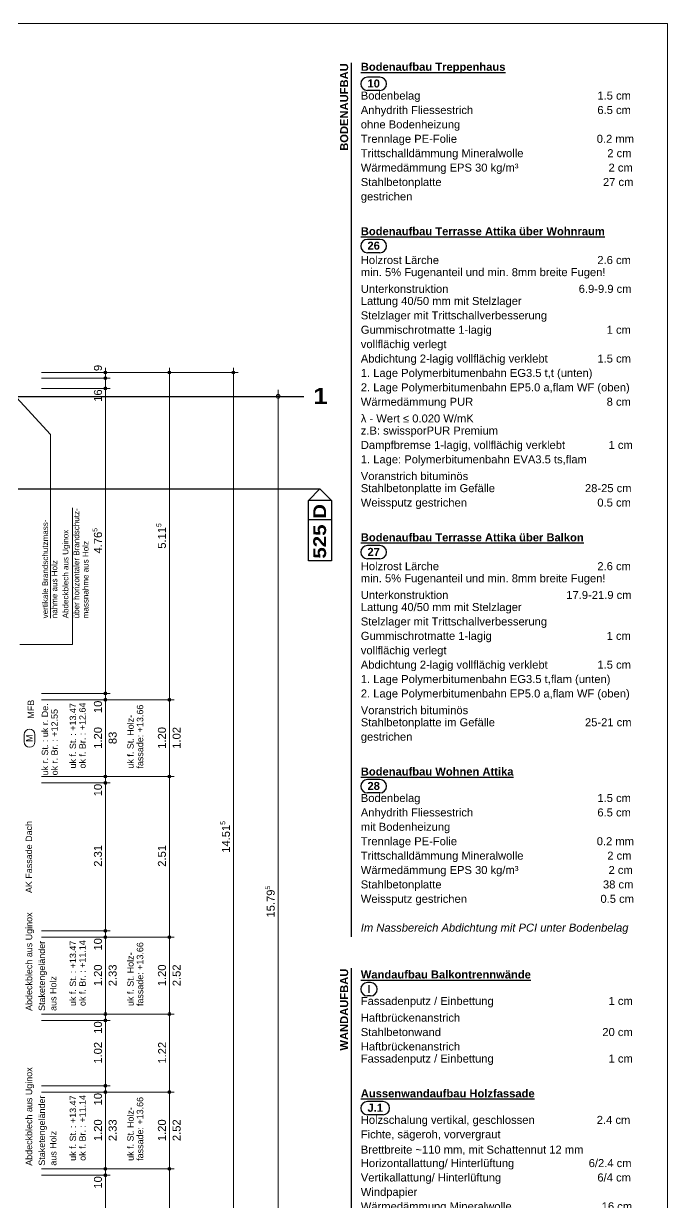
# Model space of a CAD drawing. Header units: metres. Extents: x 0.003 to 0.843, y 0.003 to 0.597.
# Drawn here: x 0.6418 to 0.843, y 0.2286 to 0.597 of the extents above; entities that cross this region are included whole.
import ezdxf

# ---------------------------------------------------------------- set-up
doc = ezdxf.new("R2010")
doc.units = ezdxf.units.M
for name, pattern in [('AUSGEZOGEN', [0]), ('LINIE_23', [0.0079, 0.004, -0.0013, 0, -0.0013, 0, -0.0013]), ('RAND', [44.45, 12.7, -6.35, 12.7, -6.35, 0, -6.35]), ('STRICHPUNKT', [25.4, 12.7, -6.35, 0, -6.35])]:
    doc.linetypes.add(name, pattern=pattern)
for name, color, linetype, lineweight in [('Bauachsen grob', 7, 'RAND', 13), ('Elektro Text', 2, 'AUSGEZOGEN', 18), ('Plankopf', 7, 'AUSGEZOGEN', 13), ('Schnittbegrenzung', 7, 'AUSGEZOGEN', 13), ('Text Koten', 7, 'AUSGEZOGEN', 25), ('Text Werkplan Ausfuehrung', 7, 'AUSGEZOGEN', 25), ('Vorprojektmasse', 7, 'AUSGEZOGEN', 13), ('Werkplan- Ausfuehrungsmasse', 7, 'AUSGEZOGEN', 13)]:
    doc.layers.add(name, color=color, linetype=linetype, lineweight=lineweight)
doc.styles.add('ARIAL', font='ARIAL.TTF')
doc.styles.add('Arial Black', font='Arial Black')

msp = doc.modelspace()

# ---------------------------------------------------------------- linework, layer by layer
at = {"layer": 'Bauachsen grob', "color": 32, "linetype": 'LINIE_23', "lineweight": 25, "true_color": 0xc36e14}
msp.add_line((0.2294, 0.4805), (0.73132, 0.4805), dxfattribs=at)
at = {"layer": 'Elektro Text', "color": 40, "linetype": 'AUSGEZOGEN', "lineweight": 18}
for p, q in [((0.64196, 0.37486), (0.64196, 0.37253)), ((0.64529, 0.37486), (0.64529, 0.37253))]:
    msp.add_line(p, q, dxfattribs=at)
for centre, start, end in [((0.64363, 0.37486), 0, 180), ((0.64363, 0.37253), 180, 0)]:
    msp.add_arc(centre, 0.00167, start, end, dxfattribs=at)
at = {"layer": 'Plankopf', "color": 7, "linetype": 'AUSGEZOGEN', "lineweight": 13}
for p, q in [((0.003, 0.597), (0.843, 0.597)), ((0.843, 0.597), (0.843, 0.003))]:
    msp.add_line(p, q, dxfattribs=at)
at = {"layer": 'Schnittbegrenzung', "color": 14, "linetype": 'STRICHPUNKT', "lineweight": 25, "true_color": 0xb20000}
msp.add_line((0.2258, 0.4516), (0.73436, 0.4516), dxfattribs=at)
at = {"layer": 'Schnittbegrenzung', "color": 14, "linetype": 'AUSGEZOGEN', "lineweight": 25, "true_color": 0xb20000}
for p, q in [((0.73076, 0.448), (0.73436, 0.4516)), ((0.73436, 0.4516), (0.73796, 0.448)), ((0.73796, 0.448), (0.73076, 0.448)), ((0.73076, 0.42916), (0.73076, 0.448)), ((0.73796, 0.448), (0.73796, 0.42916)), ((0.73796, 0.448), (0.73796, 0.42916)), ((0.73796, 0.44196), (0.73076, 0.44196)), ((0.73796, 0.42916), (0.73076, 0.42916))]:
    msp.add_line(p, q, dxfattribs=at)
at = {"layer": 'Text Werkplan Ausfuehrung', "color": 240, "linetype": 'AUSGEZOGEN', "lineweight": 25}
for p, q in [((0.74416, 0.58474), (0.74416, 0.31157)), ((0.75313, 0.58024), (0.74924, 0.58024)), ((0.75313, 0.57607), (0.74924, 0.57607)), ((0.75313, 0.52957), (0.74924, 0.52957)), ((0.75313, 0.52541), (0.74924, 0.52541)), ((0.75313, 0.43391), (0.74924, 0.43391)), ((0.75313, 0.42974), (0.74924, 0.42974)), ((0.75313, 0.36074), (0.74924, 0.36074)), ((0.75313, 0.35657), (0.74924, 0.35657))]:
    msp.add_line(p, q, dxfattribs=at)
at = {"layer": 'Text Werkplan Ausfuehrung', "color": 7, "linetype": 'AUSGEZOGEN', "lineweight": 13}
for p, q in [((0.65019, 0.46862), (0.63836, 0.4814)), ((0.65019, 0.41115), (0.65019, 0.46862)), ((0.65707, 0.44571), (0.65707, 0.403)), ((0.65707, 0.403), (0.64054, 0.403))]:
    msp.add_line(p, q, dxfattribs=at)
at = {"layer": 'Text Werkplan Ausfuehrung', "color": 92, "linetype": 'AUSGEZOGEN', "lineweight": 25, "true_color": 0x00b300}
for p, q in [((0.74416, 0.30182), (0.74416, 0.01066)), ((0.75021, 0.29732), (0.74924, 0.29732)), ((0.75021, 0.29316), (0.74924, 0.29316)), ((0.7541, 0.26016), (0.74924, 0.26016)), ((0.7541, 0.25599), (0.74924, 0.25599))]:
    msp.add_line(p, q, dxfattribs=at)
at = {"layer": 'Text Werkplan Ausfuehrung', "color": 240, "linetype": 'AUSGEZOGEN', "lineweight": 25}
for centre, start, end in [((0.74924, 0.57816), 90, 270), ((0.75313, 0.57816), 270, 90), ((0.74924, 0.52749), 90, 270), ((0.75313, 0.52749), 270, 90), ((0.74924, 0.43182), 90, 270), ((0.75313, 0.43182), 270, 90), ((0.74924, 0.35866), 90, 270), ((0.75313, 0.35866), 270, 90)]:
    msp.add_arc(centre, 0.00208, start, end, dxfattribs=at)
at = {"layer": 'Text Werkplan Ausfuehrung', "color": 92, "linetype": 'AUSGEZOGEN', "lineweight": 25, "true_color": 0x00b300}
for centre, start, end in [((0.74924, 0.29524), 90, 270), ((0.75021, 0.29524), 270, 90), ((0.74924, 0.25807), 90, 270), ((0.7541, 0.25807), 270, 90)]:
    msp.add_arc(centre, 0.00208, start, end, dxfattribs=at)
at = {"layer": 'Vorprojektmasse', "color": 32, "linetype": 'AUSGEZOGEN', "lineweight": 13, "true_color": 0xc36e14}
for p, q in [((0.72132, 0.4805), (0.71932, 0.4805)), ((0.72132, 0.4805), (0.72132, 0.4825)), ((0.72132, 0.4805), (0.72332, 0.4805)), ((0.72132, 0.1646), (0.72132, 0.4805))]:
    msp.add_line(p, q, dxfattribs=at)
msp.add_circle((0.72132, 0.4805), 0.0006, dxfattribs=at)
at = {"layer": 'Werkplan- Ausfuehrungsmasse', "color": 7, "linetype": 'AUSGEZOGEN', "lineweight": 13}
for p, q in [((0.68732, 0.48796), (0.66332, 0.48796)), ((0.66732, 0.48796), (0.66582, 0.48796)), ((0.66732, 0.48796), (0.66732, 0.48946)), ((0.66732, 0.48796), (0.66882, 0.48796)), ((0.66732, 0.4862), (0.66732, 0.48796)), ((0.70732, 0.48796), (0.68332, 0.48796)), ((0.68732, 0.48796), (0.68582, 0.48796)), ((0.68732, 0.48796), (0.68732, 0.48946)), ((0.68732, 0.48796), (0.68882, 0.48796)), ((0.68732, 0.3857), (0.68732, 0.48796)), ((0.70732, 0.48796), (0.70582, 0.48796)), ((0.70732, 0.48796), (0.70732, 0.48946)), ((0.70732, 0.48796), (0.70882, 0.48796)), ((0.70732, 0.19764), (0.70732, 0.48796)), ((0.66732, 0.4862), (0.66582, 0.4862)), ((0.66732, 0.483), (0.66582, 0.483)), ((0.66732, 0.4862), (0.66882, 0.4862)), ((0.66732, 0.483), (0.66732, 0.4862)), ((0.66732, 0.483), (0.66882, 0.483)), ((0.66732, 0.3877), (0.66732, 0.483)), ((0.66732, 0.3877), (0.66582, 0.3877)), ((0.66732, 0.3877), (0.66882, 0.3877)), ((0.66732, 0.3857), (0.66732, 0.3877)), ((0.66732, 0.3857), (0.66582, 0.3857)), ((0.66732, 0.3857), (0.66882, 0.3857)), ((0.66732, 0.3617), (0.66732, 0.3857)), ((0.68732, 0.3857), (0.68582, 0.3857)), ((0.68732, 0.3857), (0.68882, 0.3857)), ((0.68732, 0.3617), (0.68732, 0.3857)), ((0.66732, 0.3617), (0.66582, 0.3617)), ((0.66732, 0.3617), (0.66882, 0.3617)), ((0.66732, 0.3597), (0.66732, 0.3617)), ((0.68732, 0.3617), (0.68582, 0.3617)), ((0.68732, 0.3617), (0.68882, 0.3617)), ((0.68732, 0.3115), (0.68732, 0.3617)), ((0.66732, 0.3597), (0.66582, 0.3597)), ((0.66732, 0.3597), (0.66882, 0.3597)), ((0.66732, 0.3135), (0.66732, 0.3597)), ((0.66732, 0.3135), (0.66582, 0.3135)), ((0.66732, 0.3135), (0.66882, 0.3135)), ((0.66732, 0.3115), (0.66732, 0.3135)), ((0.66732, 0.3115), (0.66582, 0.3115)), ((0.66732, 0.3115), (0.66882, 0.3115)), ((0.66732, 0.2875), (0.66732, 0.3115)), ((0.68732, 0.3115), (0.68582, 0.3115)), ((0.68732, 0.3115), (0.68882, 0.3115)), ((0.68732, 0.2875), (0.68732, 0.3115)), ((0.66732, 0.2875), (0.66582, 0.2875)), ((0.66732, 0.2875), (0.66882, 0.2875)), ((0.66732, 0.2855), (0.66732, 0.2875)), ((0.68732, 0.2875), (0.68582, 0.2875)), ((0.68732, 0.2875), (0.68882, 0.2875)), ((0.68732, 0.2631), (0.68732, 0.2875)), ((0.66732, 0.2855), (0.66582, 0.2855)), ((0.66732, 0.2855), (0.66882, 0.2855)), ((0.66732, 0.2651), (0.66732, 0.2855)), ((0.66732, 0.2651), (0.66582, 0.2651)), ((0.66732, 0.2631), (0.66582, 0.2631)), ((0.66732, 0.2651), (0.66882, 0.2651)), ((0.66732, 0.2631), (0.66732, 0.2651)), ((0.66732, 0.2631), (0.66882, 0.2631)), ((0.66732, 0.2391), (0.66732, 0.2631)), ((0.68732, 0.2631), (0.68582, 0.2631)), ((0.68732, 0.2631), (0.68882, 0.2631)), ((0.68732, 0.2391), (0.68732, 0.2631)), ((0.66732, 0.2391), (0.66582, 0.2391)), ((0.66732, 0.2371), (0.66582, 0.2371)), ((0.66732, 0.2391), (0.66882, 0.2391)), ((0.66732, 0.2371), (0.66732, 0.2391)), ((0.66732, 0.2371), (0.66882, 0.2371)), ((0.66732, 0.2026), (0.66732, 0.2371)), ((0.68732, 0.2391), (0.68582, 0.2391)), ((0.68732, 0.2391), (0.68882, 0.2391)), ((0.68732, 0.19764), (0.68732, 0.2391))]:
    msp.add_line(p, q, dxfattribs=at)
for points in [[(0.66732, 0.48796), (0.66669, 0.48796), (0.66669, 0.48796), (0.64732, 0.48796)], [(0.66732, 0.4862), (0.66669, 0.4862), (0.66669, 0.4862), (0.64732, 0.4862)], [(0.66732, 0.483), (0.66669, 0.483), (0.66669, 0.483), (0.64732, 0.483)], [(0.66732, 0.3877), (0.66666, 0.3877), (0.66666, 0.3877), (0.66666, 0.3877), (0.66666, 0.3877), (0.66654, 0.3877), (0.66654, 0.3877), (0.64732, 0.3877)], [(0.66732, 0.3857), (0.66666, 0.3857), (0.66666, 0.3857), (0.66665, 0.3857), (0.66665, 0.3857), (0.66654, 0.3857), (0.66654, 0.3857), (0.64732, 0.3857)], [(0.68732, 0.3857), (0.68654, 0.3857), (0.68654, 0.3857), (0.66332, 0.3857)], [(0.66732, 0.3617), (0.66669, 0.3617), (0.66669, 0.3617), (0.66668, 0.3617), (0.66668, 0.3617), (0.66665, 0.3617), (0.66665, 0.3617), (0.66665, 0.3617), (0.66665, 0.3617), (0.66654, 0.3617), (0.66654, 0.3617), (0.64732, 0.3617)], [(0.68732, 0.3617), (0.68669, 0.3617), (0.68669, 0.3617), (0.68654, 0.3617), (0.68654, 0.3617), (0.66332, 0.3617)], [(0.66732, 0.3597), (0.66669, 0.3597), (0.66669, 0.3597), (0.66668, 0.3597), (0.66668, 0.3597), (0.66665, 0.3597), (0.66665, 0.3597), (0.66664, 0.3597), (0.66664, 0.3597), (0.66654, 0.3597), (0.66654, 0.3597), (0.64732, 0.3597)], [(0.66732, 0.3135), (0.66668, 0.3135), (0.66668, 0.3135), (0.66667, 0.3135), (0.66667, 0.3135), (0.66666, 0.3135), (0.66666, 0.3135), (0.66666, 0.3135), (0.66666, 0.3135), (0.66663, 0.3135), (0.66663, 0.3135), (0.66663, 0.3135), (0.66663, 0.3135), (0.66654, 0.3135), (0.66654, 0.3135), (0.64732, 0.3135)], [(0.66732, 0.3115), (0.66668, 0.3115), (0.66668, 0.3115), (0.66667, 0.3115), (0.66667, 0.3115), (0.66666, 0.3115), (0.66666, 0.3115), (0.66666, 0.3115), (0.66666, 0.3115), (0.66663, 0.3115), (0.66663, 0.3115), (0.66663, 0.3115), (0.66663, 0.3115), (0.66654, 0.3115), (0.66654, 0.3115), (0.64732, 0.3115)], [(0.68732, 0.3115), (0.68668, 0.3115), (0.68668, 0.3115), (0.68666, 0.3115), (0.68666, 0.3115), (0.68654, 0.3115), (0.68654, 0.3115), (0.66332, 0.3115)], [(0.66732, 0.2875), (0.66669, 0.2875), (0.66669, 0.2875), (0.66668, 0.2875), (0.66668, 0.2875), (0.66666, 0.2875), (0.66666, 0.2875), (0.66665, 0.2875), (0.66665, 0.2875), (0.66665, 0.2875), (0.66665, 0.2875), (0.66664, 0.2875), (0.66664, 0.2875), (0.66662, 0.2875), (0.66662, 0.2875), (0.66662, 0.2875), (0.66662, 0.2875), (0.66654, 0.2875), (0.66654, 0.2875), (0.64732, 0.2875)], [(0.68732, 0.2875), (0.68669, 0.2875), (0.68669, 0.2875), (0.68666, 0.2875), (0.68666, 0.2875), (0.68665, 0.2875), (0.68665, 0.2875), (0.68654, 0.2875), (0.68654, 0.2875), (0.66332, 0.2875)], [(0.66732, 0.2855), (0.66669, 0.2855), (0.66669, 0.2855), (0.66668, 0.2855), (0.66668, 0.2855), (0.66666, 0.2855), (0.66666, 0.2855), (0.66665, 0.2855), (0.66665, 0.2855), (0.66665, 0.2855), (0.66665, 0.2855), (0.66664, 0.2855), (0.66664, 0.2855), (0.66662, 0.2855), (0.66662, 0.2855), (0.66662, 0.2855), (0.66662, 0.2855), (0.66654, 0.2855), (0.66654, 0.2855), (0.64732, 0.2855)], [(0.66732, 0.2651), (0.66669, 0.2651), (0.66669, 0.2651), (0.66668, 0.2651), (0.66668, 0.2651), (0.66667, 0.2651), (0.66667, 0.2651), (0.66666, 0.2651), (0.66666, 0.2651), (0.66665, 0.2651), (0.66665, 0.2651), (0.66664, 0.2651), (0.66664, 0.2651), (0.66664, 0.2651), (0.66664, 0.2651), (0.66663, 0.2651), (0.66663, 0.2651), (0.66661, 0.2651), (0.66661, 0.2651), (0.66661, 0.2651), (0.66661, 0.2651), (0.66654, 0.2651), (0.66654, 0.2651), (0.64732, 0.2651)], [(0.66732, 0.2631), (0.66669, 0.2631), (0.66669, 0.2631), (0.66668, 0.2631), (0.66668, 0.2631), (0.66667, 0.2631), (0.66667, 0.2631), (0.66666, 0.2631), (0.66666, 0.2631), (0.66665, 0.2631), (0.66665, 0.2631), (0.66664, 0.2631), (0.66664, 0.2631), (0.66663, 0.2631), (0.66663, 0.2631), (0.66663, 0.2631), (0.66663, 0.2631), (0.66661, 0.2631), (0.66661, 0.2631), (0.66661, 0.2631), (0.66661, 0.2631), (0.66654, 0.2631), (0.66654, 0.2631), (0.64732, 0.2631)], [(0.68732, 0.2631), (0.68669, 0.2631), (0.68669, 0.2631), (0.68667, 0.2631), (0.68667, 0.2631), (0.68665, 0.2631), (0.68665, 0.2631), (0.68663, 0.2631), (0.68663, 0.2631), (0.68654, 0.2631), (0.68654, 0.2631), (0.66332, 0.2631)], [(0.66732, 0.2391), (0.66669, 0.2391), (0.66669, 0.2391), (0.66668, 0.2391), (0.66668, 0.2391), (0.66667, 0.2391), (0.66667, 0.2391), (0.66666, 0.2391), (0.66666, 0.2391), (0.66665, 0.2391), (0.66665, 0.2391), (0.66664, 0.2391), (0.66664, 0.2391), (0.66663, 0.2391), (0.66663, 0.2391), (0.66663, 0.2391), (0.66663, 0.2391), (0.66662, 0.2391), (0.66662, 0.2391), (0.66662, 0.2391), (0.66662, 0.2391), (0.6666, 0.2391), (0.6666, 0.2391), (0.6666, 0.2391), (0.6666, 0.2391), (0.66654, 0.2391), (0.66654, 0.2391), (0.64732, 0.2391)], [(0.66732, 0.2371), (0.66668, 0.2371), (0.66668, 0.2371), (0.66667, 0.2371), (0.66667, 0.2371), (0.66666, 0.2371), (0.66666, 0.2371), (0.66666, 0.2371), (0.66666, 0.2371), (0.66665, 0.2371), (0.66665, 0.2371), (0.66664, 0.2371), (0.66664, 0.2371), (0.66663, 0.2371), (0.66663, 0.2371), (0.66662, 0.2371), (0.66662, 0.2371), (0.66662, 0.2371), (0.66662, 0.2371), (0.66662, 0.2371), (0.66662, 0.2371), (0.6666, 0.2371), (0.6666, 0.2371), (0.6666, 0.2371), (0.6666, 0.2371), (0.66654, 0.2371), (0.66654, 0.2371), (0.64732, 0.2371)], [(0.68732, 0.2391), (0.68669, 0.2391), (0.68669, 0.2391), (0.68667, 0.2391), (0.68667, 0.2391), (0.68665, 0.2391), (0.68665, 0.2391), (0.68663, 0.2391), (0.68663, 0.2391), (0.68662, 0.2391), (0.68662, 0.2391), (0.68654, 0.2391), (0.68654, 0.2391), (0.66332, 0.2391)]]:
    msp.add_lwpolyline(points, dxfattribs=at)
for centre in [(0.66732, 0.48796), (0.66732, 0.4862), (0.68732, 0.48796), (0.70732, 0.48796), (0.66732, 0.483), (0.66732, 0.3877), (0.66732, 0.3857), (0.68732, 0.3857), (0.66732, 0.3617), (0.68732, 0.3617), (0.66732, 0.3597), (0.66732, 0.3135), (0.66732, 0.3115), (0.68732, 0.3115), (0.66732, 0.2875), (0.68732, 0.2875), (0.66732, 0.2855), (0.66732, 0.2651), (0.66732, 0.2631), (0.68732, 0.2631), (0.66732, 0.2391), (0.68732, 0.2391), (0.66732, 0.2371)]:
    msp.add_circle(centre, 0.00045, dxfattribs=at)

# ---------------------------------------------------------------- texts
at = {"layer": 'Bauachsen grob', "color": 32, "linetype": 'AUSGEZOGEN', "lineweight": 50, "true_color": 0xc36e14, "insert": (0.73232, 0.47816), "char_height": 0.005, "width": 0.0025, "attachment_point": 7, "style": 'Arial Black'}
msp.add_mtext('1', dxfattribs=at)
at = {"layer": 'Elektro Text', "color": 40, "linetype": 'AUSGEZOGEN', "lineweight": 18, "insert": (0.64456, 0.37253), "char_height": 0.002, "width": 0.001, "attachment_point": 7, "rotation": 90, "style": 'ARIAL'}
msp.add_mtext('M', dxfattribs=at)
at = {"layer": 'Schnittbegrenzung', "color": 14, "linetype": 'AUSGEZOGEN', "lineweight": 35, "true_color": 0xb20000, "insert": (0.73636, 0.4298), "char_height": 0.004, "width": 0.002, "attachment_point": 7, "rotation": 90, "style": 'Arial Black'}
msp.add_mtext('525\\~D', dxfattribs=at)
at = {"layer": 'Text Koten', "color": 7, "linetype": 'AUSGEZOGEN', "lineweight": 18, "char_height": 0.002, "width": 0.001, "attachment_point": 7, "rotation": 90, "style": 'ARIAL'}
for s, insert in [('MFB', (0.64505, 0.37979)), ('uk\\~r.\\~St.\\~:\\~uk\\~r.\\~De.', (0.64946, 0.36207)), ('uk\\~f.\\~St.\\~:\\~+13.47', (0.65818, 0.36423)), ('ok\\~f.\\~Br.\\~:\\~+12.64', (0.66118, 0.36423)), ('fassade:\\~+13.66', (0.67918, 0.3642)), ('ok\\~r.\\~Br.\\~:\\~+12.55', (0.65246, 0.36207)), ('uk\\~f.\\~St.\\~Holz-', (0.67618, 0.3642)), ('uk\\~f.\\~St.\\~:\\~+13.47', (0.65819, 0.28998)), ('ok\\~f.\\~Br.\\~:\\~+11.14', (0.66119, 0.28998)), ('fassade:\\~+13.66', (0.67918, 0.28998)), ('uk\\~f.\\~St.\\~Holz-', (0.67618, 0.28998)), ('uk\\~f.\\~St.\\~:\\~+13.47', (0.65819, 0.24163)), ('ok\\~f.\\~Br.\\~:\\~+11.14', (0.66119, 0.24163)), ('uk\\~f.\\~St.\\~Holz-', (0.67618, 0.24162)), ('fassade:\\~+13.66', (0.67918, 0.24162))]:
    msp.add_mtext(s, dxfattribs=dict(at, insert=insert))
at = {"layer": 'Text Werkplan Ausfuehrung', "color": 240, "linetype": 'AUSGEZOGEN', "lineweight": 25, "insert": (0.74324, 0.55724), "char_height": 0.0025, "width": 0.00125, "attachment_point": 7, "rotation": 90, "style": 'ARIAL'}
msp.add_mtext('\\fArial|i0|b1|c0|p0;BODENAUFBAU', dxfattribs=at)
at = {"layer": 'Text Werkplan Ausfuehrung', "color": 7, "linetype": 'AUSGEZOGEN', "lineweight": 25, "char_height": 0.0025, "width": 0.00125, "attachment_point": 7, "style": 'ARIAL'}
for s, insert in [('{\\L\\fArial|i0|b1|c0|p0;Bodenaufbau\\~Treppenhaus}', (0.74716, 0.58149)), ('Bodenbelag\\~\\~\\~\\~\\~\\~\\~\\~\\~\\~\\~\\~\\~\\~\\~\\~\\~\\~\\~\\~\\~\\~\\~\\~\\~\\~\\~\\~\\~\\~\\~\\~\\~\\~\\~\\~\\~\\~\\~\\~\\~\\~\\~\\~\\~\\~\\~\\~\\~\\~\\~\\~\\~\\~\\~\\~\\~1.5\\~cm', (0.74716, 0.57249)), ('Anhydrith\\~Fliessestrich\\~\\~\\~\\~\\~\\~\\~\\~\\~\\~\\~\\~\\~\\~\\~\\~\\~\\~\\~\\~\\~\\~\\~\\~\\~\\~\\~\\~\\~\\~\\~\\~\\~\\~\\~\\~\\~\\~\\~\\~6.5\\~cm', (0.74716, 0.56799)), ('\\~\\~\\~ohne\\~Bodenheizung', (0.74716, 0.56349)), ('Trennlage\\~PE-Folie\\~\\~\\~\\~\\~\\~\\~\\~\\~\\~\\~\\~\\~\\~\\~\\~\\~\\~\\~\\~\\~\\~\\~\\~\\~\\~\\~\\~\\~\\~\\~\\~\\~\\~\\~\\~\\~\\~\\~\\~\\~\\~\\~\\~\\~0.2\\~mm', (0.74716, 0.55899)), ('Trittschalldämmung\\~Mineralwolle\\~\\~\\~\\~\\~\\~\\~\\~\\~\\~\\~\\~\\~\\~\\~\\~\\~\\~\\~\\~\\~\\~\\~\\~\\~\\~\\~2\\~cm', (0.74716, 0.55449)), ('Wärmedämmung\\~EPS\\~30\\~kg/m³\\~\\~\\~\\~\\~\\~\\~\\~\\~\\~\\~\\~\\~\\~\\~\\~\\~\\~\\~\\~\\~\\~\\~\\~\\~\\~\\~\\~\\~2\\~cm', (0.74716, 0.54999)), ('Stahlbetonplatte\\~\\~\\~\\~\\~\\~\\~\\~\\~\\~\\~\\~\\~\\~\\~\\~\\~\\~\\~\\~\\~\\~\\~\\~\\~\\~\\~\\~\\~\\~\\~\\~\\~\\~\\~\\~\\~\\~\\~\\~\\~\\~\\~\\~\\~\\~\\~\\~\\~\\~\\~\\~27\\~cm', (0.74716, 0.54549)), ('\\~\\~\\~gestrichen', (0.74716, 0.54099)), ('{\\L\\fArial|i0|b1|c0|p0;Bodenaufbau\\~Terrasse\\~Attika\\~über\\~Wohnraum}', (0.74716, 0.53082)), ('Holzrost\\~Lärche\\~\\~\\~\\~\\~\\~\\~\\~\\~\\~\\~\\~\\~\\~\\~\\~\\~\\~\\~\\~\\~\\~\\~\\~\\~\\~\\~\\~\\~\\~\\~\\~\\~\\~\\~\\~\\~\\~\\~\\~\\~\\~\\~\\~\\~\\~\\~\\~\\~\\~\\~2.6\\~cm', (0.74716, 0.52182)), ('\\~\\~\\~min.\\~5%\\~Fugenanteil\\~und\\~min.\\~8mm\\~breite\\~Fugen!', (0.74716, 0.51732)), ('Unterkonstruktion\\~\\~\\~\\~\\~\\~\\~\\~\\~\\~\\~\\~\\~\\~\\~\\~\\~\\~\\~\\~\\~\\~\\~\\~\\~\\~\\~\\~\\~\\~\\~\\~\\~\\~\\~\\~\\~\\~\\~\\~\\~\\~6.9-9.9\\~cm', (0.74716, 0.51282)), ('\\~\\~\\~Lattung\\~40/50\\~mm\\~mit\\~Stelzlager', (0.74716, 0.50832)), ('\\~\\~\\~Stelzlager\\~mit\\~Trittschallverbesserung', (0.74716, 0.50382)), ('Gummischrotmatte\\~1-lagig\\~\\~\\~\\~\\~\\~\\~\\~\\~\\~\\~\\~\\~\\~\\~\\~\\~\\~\\~\\~\\~\\~\\~\\~\\~\\~\\~\\~\\~\\~\\~\\~\\~\\~\\~\\~\\~1\\~cm\\~', (0.74716, 0.49932)), ('\\~\\~vollflächig\\~verlegt', (0.74716, 0.49482)), ('Abdichtung\\~2-lagig\\~vollflächig\\~verklebt\\~\\~\\~\\~\\~\\~\\~\\~\\~\\~\\~\\~\\~\\~\\~\\~1.5\\~cm', (0.74716, 0.49032)), ('\\~\\~\\~1.\\~Lage\\~Polymerbitumenbahn\\~EG3.5\\~t,t\\~(unten)', (0.74716, 0.48582)), ('\\~\\~\\~2.\\~Lage\\~Polymerbitumenbahn\\~EP5.0\\~a,flam\\~WF\\~(oben)', (0.74716, 0.48132)), ('Wärmedämmung\\~PUR\\~\\~\\~\\~\\~\\~\\~\\~\\~\\~\\~\\~\\~\\~\\~\\~\\~\\~\\~\\~\\~\\~\\~\\~\\~\\~\\~\\~\\~\\~\\~\\~\\~\\~\\~\\~\\~\\~\\~\\~\\~\\~\\~8\\~cm', (0.74716, 0.47682)), ('\\~\\~\\~λ\\~-\\~Wert\\~≤\\~0.020\\~W/mK', (0.74716, 0.47232)), ('\\~\\~\\~z.B:\\~swissporPUR\\~Premium', (0.74716, 0.46782)), ('Dampfbremse\\~1-lagig,\\~vollflächig\\~verklebt\\~\\~\\~\\~\\~\\~\\~\\~\\~\\~\\~\\~\\~\\~1\\~cm', (0.74716, 0.46332)), ('\\~\\~\\~1.\\~Lage:\\~Polymerbitumenbahn\\~EVA3.5\\~ts,flam', (0.74716, 0.45882)), ('Voranstrich\\~bituminös', (0.74716, 0.45432)), ('Stahlbetonplatte\\~im\\~Gefälle\\~\\~\\~\\~\\~\\~\\~\\~\\~\\~\\~\\~\\~\\~\\~\\~\\~\\~\\~\\~\\~\\~\\~\\~\\~\\~\\~\\~\\~28-25\\~cm', (0.74716, 0.44982)), ('Weissputz\\~gestrichen\\~\\~\\~\\~\\~\\~\\~\\~\\~\\~\\~\\~\\~\\~\\~\\~\\~\\~\\~\\~\\~\\~\\~\\~\\~\\~\\~\\~\\~\\~\\~\\~\\~\\~\\~\\~\\~\\~\\~\\~\\~\\~0.5\\~cm', (0.74716, 0.44532)), ('{\\L\\fArial|i0|b1|c0|p0;Bodenaufbau\\~Terrasse\\~Attika\\~über\\~Balkon}', (0.74716, 0.43516)), ('Holzrost\\~Lärche\\~\\~\\~\\~\\~\\~\\~\\~\\~\\~\\~\\~\\~\\~\\~\\~\\~\\~\\~\\~\\~\\~\\~\\~\\~\\~\\~\\~\\~\\~\\~\\~\\~\\~\\~\\~\\~\\~\\~\\~\\~\\~\\~\\~\\~\\~\\~\\~\\~\\~\\~2.6\\~cm', (0.74716, 0.42616)), ('\\~\\~\\~min.\\~5%\\~Fugenanteil\\~und\\~min.\\~8mm\\~breite\\~Fugen!', (0.74716, 0.42166)), ('Unterkonstruktion\\~\\~\\~\\~\\~\\~\\~\\~\\~\\~\\~\\~\\~\\~\\~\\~\\~\\~\\~\\~\\~\\~\\~\\~\\~\\~\\~\\~\\~\\~\\~\\~\\~\\~\\~\\~\\~\\~17.9-21.9\\~cm', (0.74716, 0.41716)), ('\\~\\~\\~Lattung\\~40/50\\~mm\\~mit\\~Stelzlager', (0.74716, 0.41266)), ('\\~\\~\\~Stelzlager\\~mit\\~Trittschallverbesserung', (0.74716, 0.40816)), ('Gummischrotmatte\\~1-lagig\\~\\~\\~\\~\\~\\~\\~\\~\\~\\~\\~\\~\\~\\~\\~\\~\\~\\~\\~\\~\\~\\~\\~\\~\\~\\~\\~\\~\\~\\~\\~\\~\\~\\~\\~\\~\\~1\\~cm\\~', (0.74716, 0.40366)), ('\\~\\~vollflächig\\~verlegt', (0.74716, 0.39916)), ('Abdichtung\\~2-lagig\\~vollflächig\\~verklebt\\~\\~\\~\\~\\~\\~\\~\\~\\~\\~\\~\\~\\~\\~\\~\\~1.5\\~cm', (0.74716, 0.39466)), ('\\~\\~\\~1.\\~Lage\\~Polymerbitumenbahn\\~EG3.5\\~t,flam\\~(unten)', (0.74716, 0.39016)), ('\\~\\~\\~2.\\~Lage\\~Polymerbitumenbahn\\~EP5.0\\~a,flam\\~WF\\~(oben)', (0.74716, 0.38566)), ('Voranstrich\\~bituminös', (0.74716, 0.38116)), ('Stahlbetonplatte\\~im\\~Gefälle\\~\\~\\~\\~\\~\\~\\~\\~\\~\\~\\~\\~\\~\\~\\~\\~\\~\\~\\~\\~\\~\\~\\~\\~\\~\\~\\~\\~\\~25-21\\~cm', (0.74716, 0.37666)), ('\\~\\~\\~gestrichen', (0.74716, 0.37216)), ('{\\L\\fArial|i0|b1|c0|p0;Bodenaufbau\\~Wohnen\\~Attika}', (0.74716, 0.36199)), ('Bodenbelag\\~\\~\\~\\~\\~\\~\\~\\~\\~\\~\\~\\~\\~\\~\\~\\~\\~\\~\\~\\~\\~\\~\\~\\~\\~\\~\\~\\~\\~\\~\\~\\~\\~\\~\\~\\~\\~\\~\\~\\~\\~\\~\\~\\~\\~\\~\\~\\~\\~\\~\\~\\~\\~\\~\\~\\~\\~1.5\\~cm', (0.74716, 0.35299)), ('Anhydrith\\~Fliessestrich\\~\\~\\~\\~\\~\\~\\~\\~\\~\\~\\~\\~\\~\\~\\~\\~\\~\\~\\~\\~\\~\\~\\~\\~\\~\\~\\~\\~\\~\\~\\~\\~\\~\\~\\~\\~\\~\\~\\~\\~6.5\\~cm', (0.74716, 0.34849)), ('\\~\\~\\~mit\\~Bodenheizung', (0.74716, 0.34399)), ('Trennlage\\~PE-Folie\\~\\~\\~\\~\\~\\~\\~\\~\\~\\~\\~\\~\\~\\~\\~\\~\\~\\~\\~\\~\\~\\~\\~\\~\\~\\~\\~\\~\\~\\~\\~\\~\\~\\~\\~\\~\\~\\~\\~\\~\\~\\~\\~\\~\\~0.2\\~mm', (0.74716, 0.33949)), ('Trittschalldämmung\\~Mineralwolle\\~\\~\\~\\~\\~\\~\\~\\~\\~\\~\\~\\~\\~\\~\\~\\~\\~\\~\\~\\~\\~\\~\\~\\~\\~\\~\\~2\\~cm', (0.74716, 0.33499)), ('Wärmedämmung\\~EPS\\~30\\~kg/m³\\~\\~\\~\\~\\~\\~\\~\\~\\~\\~\\~\\~\\~\\~\\~\\~\\~\\~\\~\\~\\~\\~\\~\\~\\~\\~\\~\\~\\~2\\~cm', (0.74716, 0.33049)), ('Stahlbetonplatte\\~\\~\\~\\~\\~\\~\\~\\~\\~\\~\\~\\~\\~\\~\\~\\~\\~\\~\\~\\~\\~\\~\\~\\~\\~\\~\\~\\~\\~\\~\\~\\~\\~\\~\\~\\~\\~\\~\\~\\~\\~\\~\\~\\~\\~\\~\\~\\~\\~\\~\\~\\~38\\~cm', (0.74716, 0.32599)), ('Weissputz\\~gestrichen\\~\\~\\~\\~\\~\\~\\~\\~\\~\\~\\~\\~\\~\\~\\~\\~\\~\\~\\~\\~\\~\\~\\~\\~\\~\\~\\~\\~\\~\\~\\~\\~\\~\\~\\~\\~\\~\\~\\~\\~\\~\\~\\~0.5\\~cm', (0.74716, 0.32149)), ('\\fArial|i1|b0|c0|p0;Im\\~Nassbereich\\~Abdichtung\\~mit\\~PCI\\~unter\\~Bodenbelag', (0.74716, 0.31249)), ('{\\L\\fArial|i0|b1|c0|p0;Wandaufbau\\~Balkontrennwände}', (0.74716, 0.29857)), ('Fassadenputz\\~/\\~Einbettung\\~\\~\\~\\~\\~\\~\\~\\~\\~\\~\\~\\~\\~\\~\\~\\~\\~\\~\\~\\~\\~\\~\\~\\~\\~\\~\\~\\~\\~\\~\\~\\~\\~\\~\\~\\~\\~1\\~cm', (0.74716, 0.28957)), ('Haftbrückenanstrich', (0.74716, 0.28507)), ('Stahlbetonwand\\~\\~\\~\\~\\~\\~\\~\\~\\~\\~\\~\\~\\~\\~\\~\\~\\~\\~\\~\\~\\~\\~\\~\\~\\~\\~\\~\\~\\~\\~\\~\\~\\~\\~\\~\\~\\~\\~\\~\\~\\~\\~\\~\\~\\~\\~\\~\\~\\~\\~\\~\\~20\\~cm', (0.74716, 0.28057)), ('Haftbrückenanstrich', (0.74716, 0.27607)), ('Fassadenputz\\~/\\~Einbettung\\~\\~\\~\\~\\~\\~\\~\\~\\~\\~\\~\\~\\~\\~\\~\\~\\~\\~\\~\\~\\~\\~\\~\\~\\~\\~\\~\\~\\~\\~\\~\\~\\~\\~\\~\\~\\~1\\~cm', (0.74716, 0.27157)), ('{\\L\\fArial|i0|b1|c0|p0;Aussenwandaufbau\\~Holzfassade}', (0.74716, 0.26141)), ('Holzschalung\\~vertikal,\\~geschlossen\\~\\~\\~\\~\\~\\~\\~\\~\\~\\~\\~\\~\\~\\~\\~\\~\\~\\~\\~\\~2.4\\~cm', (0.74716, 0.25241)), ('\\~\\~\\~Fichte,\\~sägeroh,\\~vorvergraut', (0.74716, 0.24791)), ('\\~\\~\\~Brettbreite\\~~110\\~mm,\\~mit\\~Schattennut\\~12\\~mm', (0.74716, 0.24341)), ('Horizontallattung/\\~Hinterlüftung\\~\\~\\~\\~\\~\\~\\~\\~\\~\\~\\~\\~\\~\\~\\~\\~\\~\\~\\~\\~\\~\\~\\~\\~6/2.4\\~cm', (0.74716, 0.23891)), ('Vertikallattung/\\~Hinterlüftung\\~\\~\\~\\~\\~\\~\\~\\~\\~\\~\\~\\~\\~\\~\\~\\~\\~\\~\\~\\~\\~\\~\\~\\~\\~\\~\\~\\~\\~\\~\\~6/4\\~cm', (0.74716, 0.23441)), ('Windpapier', (0.74716, 0.22991)), ('Wärmedämmung\\~Mineralwolle\\~\\~\\~\\~\\~\\~\\~\\~\\~\\~\\~\\~\\~\\~\\~\\~\\~\\~\\~\\~\\~\\~\\~\\~\\~\\~\\~\\~\\~16\\~cm', (0.74716, 0.22541))]:
    msp.add_mtext(s, dxfattribs=dict(at, insert=insert))
at = {"layer": 'Text Werkplan Ausfuehrung', "color": 240, "linetype": 'AUSGEZOGEN', "lineweight": 25, "char_height": 0.0025, "width": 0.00125, "attachment_point": 7, "style": 'ARIAL'}
for s, insert in [('\\fArial|i0|b1|c0|p0;10', (0.74924, 0.57699)), ('\\fArial|i0|b1|c0|p0;26', (0.74924, 0.52632)), ('\\fArial|i0|b1|c0|p0;27', (0.74924, 0.43066)), ('\\fArial|i0|b1|c0|p0;28', (0.74924, 0.35749))]:
    msp.add_mtext(s, dxfattribs=dict(at, insert=insert))
at = {"layer": 'Text Werkplan Ausfuehrung', "color": 7, "linetype": 'AUSGEZOGEN', "lineweight": 18, "attachment_point": 7, "rotation": 90, "style": 'ARIAL'}
for s, insert, char_height, width in [('über\\~horizontaler\\~Brandschutz-', (0.65919, 0.41115), 0.0018, 0.0009), ('vertikale\\~Brandschutzmass-', (0.64943, 0.41115), 0.0018, 0.0009), ('Abdeckblech\\~aus\\~Uginox', (0.65631, 0.41115), 0.0018, 0.0009), ('massnahme\\~aus\\~Holz', (0.66207, 0.41115), 0.0018, 0.0009), ('nahme\\~aus\\~Holz', (0.65231, 0.41115), 0.0018, 0.0009), ('AK\\~Fassade\\~Dach', (0.64444, 0.3253), 0.002, 0.001), ('Abdeckblech\\~aus\\~Uginox', (0.64505, 0.28848), 0.002, 0.001), ('Staketengeländer', (0.64905, 0.28847), 0.002, 0.001), ('aus\\~Holz', (0.65205, 0.28847), 0.002, 0.001), ('Abdeckblech\\~aus\\~Uginox', (0.64505, 0.24008), 0.002, 0.001), ('Staketengeländer', (0.64905, 0.24011), 0.002, 0.001), ('aus\\~Holz', (0.65205, 0.24011), 0.002, 0.001)]:
    msp.add_mtext(s, dxfattribs=dict(at, insert=insert, char_height=char_height, width=width))
at = {"layer": 'Text Werkplan Ausfuehrung', "color": 92, "linetype": 'AUSGEZOGEN', "lineweight": 25, "true_color": 0x00b300, "insert": (0.74324, 0.27607), "char_height": 0.0025, "width": 0.00125, "attachment_point": 7, "rotation": 90, "style": 'ARIAL'}
msp.add_mtext('\\fArial|i0|b1|c0|p0;WANDAUFBAU', dxfattribs=at)
at = {"layer": 'Text Werkplan Ausfuehrung', "color": 92, "linetype": 'AUSGEZOGEN', "lineweight": 25, "true_color": 0x00b300, "char_height": 0.0025, "width": 0.00125, "attachment_point": 7, "style": 'ARIAL'}
for s, insert in [('\\fArial|i0|b1|c0|p0;I', (0.74924, 0.29407)), ('\\fArial|i0|b1|c0|p0;J.1', (0.74924, 0.25691))]:
    msp.add_mtext(s, dxfattribs=dict(at, insert=insert))
at = {"layer": 'Vorprojektmasse', "color": 32, "linetype": 'AUSGEZOGEN', "lineweight": 25, "true_color": 0xc36e14, "attachment_point": 7, "rotation": 90, "style": 'ARIAL'}
for s, insert, char_height, width in [('5', (0.71882, 0.32638), 0.0015, 0.00075), ('15.79', (0.72028, 0.31764), 0.0025, 0.00125)]:
    msp.add_mtext(s, dxfattribs=dict(at, insert=insert, char_height=char_height, width=width))
at = {"layer": 'Werkplan- Ausfuehrungsmasse', "color": 7, "linetype": 'AUSGEZOGEN', "lineweight": 25, "attachment_point": 7, "rotation": 90, "style": 'ARIAL'}
for s, insert, char_height, width in [('9', (0.66628, 0.48841), 0.0025, 0.00125), ('16', (0.66628, 0.47882), 0.0025, 0.00125), ('5', (0.66482, 0.43821), 0.0015, 0.00075), ('5', (0.68482, 0.43969), 0.0015, 0.00075), ('5.11', (0.68628, 0.43289), 0.0025, 0.00125), ('4.76', (0.66628, 0.43141), 0.0025, 0.00125), ('10', (0.66628, 0.38153), 0.0025, 0.00125), ('1.20', (0.66628, 0.37038), 0.0025, 0.00125), ('1.20', (0.68628, 0.37038), 0.0025, 0.00125), ('1.02', (0.69087, 0.37039), 0.0025, 0.00125), ('83', (0.67087, 0.37183), 0.0025, 0.00125), ('10', (0.66628, 0.35553), 0.0025, 0.00125), ('5', (0.70482, 0.34663), 0.0015, 0.00075), ('14.51', (0.70628, 0.33789), 0.0025, 0.00125), ('2.31', (0.66628, 0.33352), 0.0025, 0.00125), ('2.51', (0.68628, 0.33352), 0.0025, 0.00125), ('10', (0.66628, 0.30733), 0.0025, 0.00125), ('1.20', (0.66628, 0.29618), 0.0025, 0.00125), ('2.33', (0.67087, 0.29618), 0.0025, 0.00125), ('1.20', (0.68628, 0.29618), 0.0025, 0.00125), ('2.52', (0.69087, 0.29619), 0.0025, 0.00125), ('10', (0.66628, 0.28133), 0.0025, 0.00125), ('1.02', (0.66628, 0.27199), 0.0025, 0.00125), ('1.22', (0.68632, 0.27199), 0.0025, 0.00125), ('10', (0.66628, 0.25893), 0.0025, 0.00125), ('1.20', (0.66628, 0.24778), 0.0025, 0.00125), ('2.33', (0.67087, 0.24778), 0.0025, 0.00125), ('1.20', (0.68628, 0.24778), 0.0025, 0.00125), ('2.52', (0.69087, 0.24779), 0.0025, 0.00125), ('10', (0.66628, 0.23293), 0.0025, 0.00125)]:
    msp.add_mtext(s, dxfattribs=dict(at, insert=insert, char_height=char_height, width=width))

doc.saveas('drawing.dxf')
